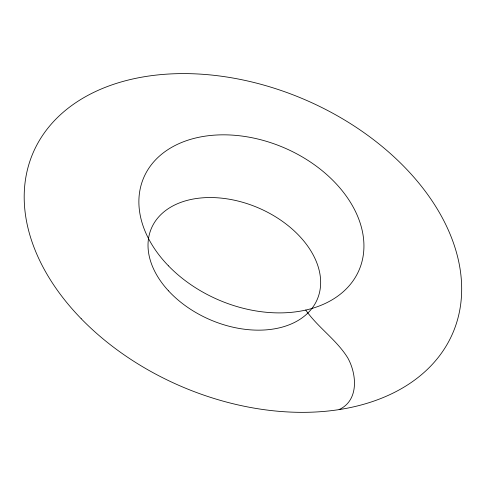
<?xml version="1.0" encoding="UTF-8"?>
<svg xmlns="http://www.w3.org/2000/svg" width="486" height="486" viewBox="0 0 486 486"><rect width="100%" height="100%" fill="white"/><g stroke="black" fill="none" stroke-linecap="round" stroke-linejoin="round"><path stroke-width="0.73" d="M339.149 409.54C359.142 400.409 356.809 374.074 347.745 357.86C336.506 339.72 317.966 327.552 305.737 310.05M168.442 265.842A117.169 82.833 23.2 0 0 358.735 270.86A117.169 82.833 23.2 0 0 227.065 134.877A117.169 82.833 23.2 0 0 168.442 265.842M81.229 318.749A228.39 156.127 23.2 0 0 451.397 336.19A228.39 156.127 23.2 0 0 196.223 73.902A228.39 156.127 23.2 0 0 81.229 318.749M168.502 290.847A90.214 60.902 23.2 0 0 315.633 302.748A90.214 60.902 23.2 0 0 218.919 197.905A90.214 60.902 23.2 0 0 168.502 290.847"/></g></svg>
